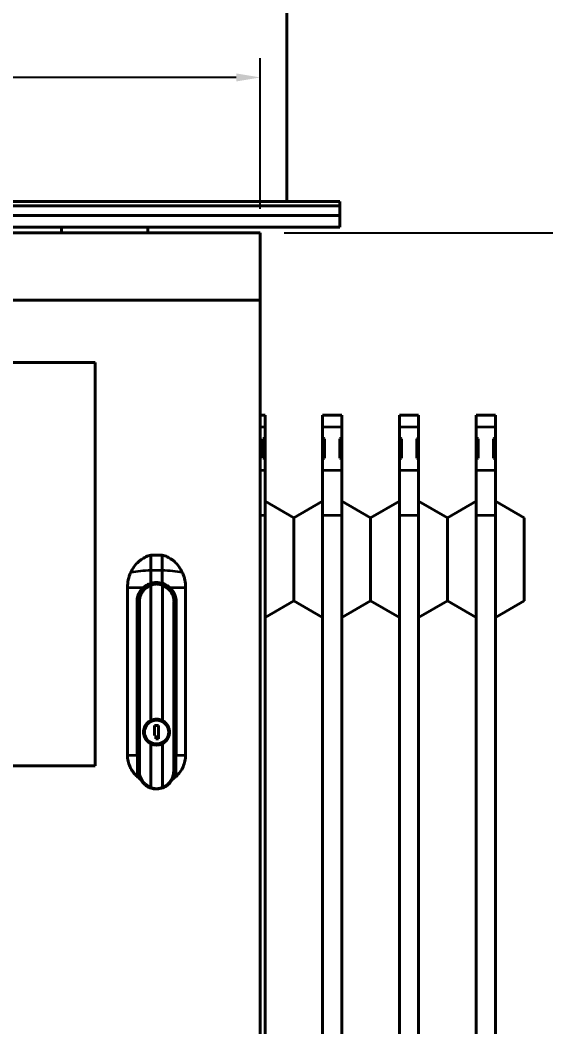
# Model space of a CAD drawing. Header units: millimetres. Extents: x 0 to 4205, y 0 to 2970.
# Drawn here: x 3539 to 3813, y 1699 to 2223 of the extents above; entities that cross this region are included whole.
import ezdxf

# ---------------------------------------------------------------- set-up
doc = ezdxf.new("R2010")
doc.units = ezdxf.units.MM
doc.header["$LTSCALE"] = 5
for name, color, linetype, lineweight in [('가시적인 것(ISO)', 3, 'Continuous', 40), ('가시적인 좁은 것(ISO)', 3, 'Continuous', 35), ('치수(ISO)', 2, 'Continuous', 25)]:
    doc.layers.add(name, color=color, linetype=linetype, lineweight=lineweight)
doc.styles.add('치수 텍스트_PSTEK_POSCO', font='isocp.shx')
doc.dimstyles.new('치수_PSTEK_POSCO', dxfattribs={"dimscale": 5, "dimtxt": 3.5, "dimasz": 2.5, "dimexe": 2, "dimexo": 2.5, "dimgap": 1, "dimtad": 1, "dimrnd": 1e-08, "dimdsep": 46, "dimtxsty": '치수 텍스트_PSTEK_POSCO', "dimcen": 0.09, "dimdle": 10, "dimclrd": 7, "dimclre": 7, "dimclrt": 2, "dimadec": 1, "dimazin": 2, "dimtfac": 1, "dimtmove": 0, "dimatfit": 3, "dimfxl": 0, "dimtolj": 1, "dimlwd": -1, "dimlwe": -1, "dimarcsym": 0})

# ---------------------------------------------------------------- blocks, each defined once
blk = doc.blocks.new('*D44')
at = {"layer": 'Defpoints', "color": 0}
for p in [(3664.14, 2112.12), (3841.73, 2112.12), (3664.14, 1692.12)]:
    blk.add_point(p, dxfattribs=at)
at = {"layer": '치수(ISO)', "color": 7}
for p, q in [((3676.64, 2112.12), (3851.73, 2112.12)), ((3841.73, 1704.62), (3841.73, 2099.62)), ((3676.64, 1692.12), (3851.73, 1692.12))]:
    blk.add_line(p, q, dxfattribs=at)
for points in [[(3839.65, 2099.62), (3843.81, 2099.62), (3841.73, 2112.12)], [(3839.65, 1704.62), (3843.81, 1704.62), (3841.73, 1692.12)]]:
    blk.add_solid(points, dxfattribs=at)
at = {"layer": '치수(ISO)', "color": 2, "insert": (3827.98, 1885.49), "char_height": 17.5, "attachment_point": 4, "rotation": 90, "style": '치수 텍스트_PSTEK_POSCO'}
blk.add_mtext('\\A1;420', dxfattribs=at)
blk = doc.blocks.new('*D50')
at = {"layer": 'Defpoints', "color": 0}
for p in [(3237.14, 2193.05), (3237.14, 2112.12), (3664.14, 2112.12)]:
    blk.add_point(p, dxfattribs=at)
at = {"layer": '치수(ISO)', "color": 7}
for p, q in [((3237.14, 2124.62), (3237.14, 2203.05)), ((3664.14, 2124.62), (3664.14, 2203.05)), ((3651.64, 2193.05), (3249.64, 2193.05))]:
    blk.add_line(p, q, dxfattribs=at)
for points in [[(3249.64, 2195.13), (3249.64, 2190.96), (3237.14, 2193.05)], [(3651.64, 2195.13), (3651.64, 2190.96), (3664.14, 2193.05)]]:
    blk.add_solid(points, dxfattribs=at)
at = {"layer": '치수(ISO)', "color": 2, "insert": (3434.02, 2206.8), "char_height": 17.5, "attachment_point": 4, "style": '치수 텍스트_PSTEK_POSCO'}
blk.add_mtext('\\A1;427', dxfattribs=at)

msp = doc.modelspace()

# ---------------------------------------------------------------- linework, layer by layer
at = {"layer": '가시적인 것(ISO)'}
for p, q in [((3677.943, 2128.419), (3677.943, 2403.419)), ((3705.643, 2128.419), (3195.643, 2128.419)), ((3705.643, 2126.119), (3195.643, 2126.119)), ((3705.643, 2126.119), (3195.643, 2126.119)), ((3705.643, 2126.119), (3705.643, 2128.419)), ((3705.643, 2121.119), (3705.643, 2126.119)), ((3705.643, 2121.119), (3195.643, 2121.119)), ((3705.643, 2121.119), (3195.643, 2121.119)), ((3705.643, 2115.119), (3705.643, 2121.119)), ((3195.643, 2115.119), (3705.643, 2115.119)), ((3560.643, 2112.119), (3560.643, 2115.119)), ((3605.643, 2115.119), (3605.643, 2112.119)), ((3664.143, 2112.119), (3237.143, 2112.119)), ((3664.143, 2077.119), (3664.143, 2112.119)), ((3237.143, 2077.119), (3664.143, 2077.119)), ((3664.143, 1692.119), (3664.143, 2077.119)), ((3578.143, 2044.619), (3268.143, 2044.619)), ((3578.143, 1834.619), (3578.143, 2044.619)), ((3666.643, 2017.119), (3664.143, 2017.119)), ((3666.643, 2011.088), (3666.643, 2017.119)), ((3696.643, 2017.119), (3696.643, 2011.088)), ((3706.643, 2017.119), (3696.643, 2017.119)), ((3706.643, 2011.088), (3706.643, 2017.119)), ((3736.643, 2017.119), (3736.643, 2011.088)), ((3746.643, 2017.119), (3736.643, 2017.119)), ((3746.643, 2011.088), (3746.643, 2017.119)), ((3776.643, 2017.119), (3776.643, 2011.088)), ((3786.643, 2017.119), (3776.643, 2017.119)), ((3786.643, 2011.088), (3786.643, 2017.119)), ((3666.643, 2011.088), (3666.643, 2005.338)), ((3696.643, 2005.338), (3696.643, 2011.088)), ((3706.643, 2011.088), (3706.643, 2005.338)), ((3736.643, 2005.338), (3736.643, 2011.088)), ((3746.643, 2011.088), (3746.643, 2005.338)), ((3776.643, 2005.338), (3776.643, 2011.088)), ((3786.643, 2011.088), (3786.643, 2005.338)), ((3665.643, 2004.904), (3666.643, 2005.338)), ((3665.643, 1994.853), (3665.643, 2004.904)), ((3666.643, 2005.338), (3666.643, 1994.419)), ((3696.643, 2005.338), (3697.643, 2004.904)), ((3696.643, 1994.419), (3696.643, 2005.338)), ((3697.643, 2004.904), (3697.643, 1994.853)), ((3705.643, 2004.904), (3706.643, 2005.338)), ((3705.643, 1994.853), (3705.643, 2004.904)), ((3706.643, 2005.338), (3706.643, 1994.419)), ((3736.643, 2005.338), (3737.643, 2004.904)), ((3736.643, 1994.419), (3736.643, 2005.338)), ((3737.643, 2004.904), (3737.643, 1994.853)), ((3745.643, 2004.904), (3746.643, 2005.338)), ((3745.643, 1994.853), (3745.643, 2004.904)), ((3746.643, 2005.338), (3746.643, 1994.419)), ((3776.643, 2005.338), (3777.643, 2004.904)), ((3776.643, 1994.419), (3776.643, 2005.338)), ((3777.643, 2004.904), (3777.643, 1994.853)), ((3785.643, 2004.904), (3786.643, 2005.338)), ((3785.643, 1994.853), (3785.643, 2004.904)), ((3786.643, 2005.338), (3786.643, 1994.419)), ((3666.643, 1994.419), (3665.643, 1994.853)), ((3666.643, 1994.419), (3666.643, 1988.577)), ((3697.643, 1994.853), (3696.643, 1994.419)), ((3696.643, 1988.577), (3696.643, 1994.419)), ((3706.643, 1994.419), (3705.643, 1994.853)), ((3706.643, 1994.419), (3706.643, 1988.577)), ((3737.643, 1994.853), (3736.643, 1994.419)), ((3736.643, 1988.577), (3736.643, 1994.419)), ((3746.643, 1994.419), (3745.643, 1994.853)), ((3746.643, 1994.419), (3746.643, 1988.577)), ((3777.643, 1994.853), (3776.643, 1994.419)), ((3776.643, 1988.577), (3776.643, 1994.419)), ((3786.643, 1994.419), (3785.643, 1994.853)), ((3786.643, 1994.419), (3786.643, 1988.577)), ((3666.643, 1965.085), (3666.643, 1988.577)), ((3696.643, 1988.577), (3696.643, 1965.085)), ((3706.643, 1965.085), (3706.643, 1988.577)), ((3736.643, 1988.577), (3736.643, 1965.085)), ((3746.643, 1965.085), (3746.643, 1988.577)), ((3776.643, 1988.577), (3776.643, 1965.085)), ((3786.643, 1965.085), (3786.643, 1988.577)), ((3681.643, 1963.708), (3666.643, 1972.369)), ((3681.643, 1963.708), (3696.643, 1972.369)), ((3721.643, 1963.708), (3706.643, 1972.369)), ((3721.643, 1963.708), (3736.643, 1972.369)), ((3761.643, 1963.708), (3746.643, 1972.369)), ((3761.643, 1963.708), (3776.643, 1972.369)), ((3801.643, 1963.708), (3786.643, 1972.369)), ((3666.643, 1965.085), (3666.643, 1319.153)), ((3681.643, 1920.529), (3681.643, 1963.708)), ((3696.643, 1319.153), (3696.643, 1965.085)), ((3706.643, 1965.085), (3706.643, 1319.153)), ((3721.643, 1920.529), (3721.643, 1963.708)), ((3736.643, 1319.153), (3736.643, 1965.085)), ((3746.643, 1965.085), (3746.643, 1319.153)), ((3761.643, 1920.529), (3761.643, 1963.708)), ((3776.643, 1319.153), (3776.643, 1965.085)), ((3786.643, 1965.085), (3786.643, 1319.153)), ((3801.643, 1920.529), (3801.643, 1963.708)), ((3613.143, 1944.27), (3607.143, 1944.27)), ((3607.143, 1936.287), (3607.143, 1944.27)), ((3613.143, 1936.287), (3613.143, 1944.27)), ((3607.143, 1929.739), (3607.143, 1936.287)), ((3613.143, 1929.739), (3613.143, 1936.287)), ((3595.006, 1927.483), (3595.006, 1840.129)), ((3607.12, 1928.352), (3607.12, 1858.154)), ((3613.166, 1928.351), (3613.166, 1858.154)), ((3625.281, 1927.483), (3625.281, 1840.129)), ((3600.393, 1840.122), (3600.393, 1920.119)), ((3600.893, 1920.119), (3600.893, 1831.769)), ((3619.393, 1831.768), (3619.393, 1920.119)), ((3619.893, 1920.119), (3619.893, 1840.123)), ((3681.643, 1920.529), (3666.643, 1911.869)), ((3681.643, 1920.529), (3696.643, 1911.869)), ((3721.643, 1920.529), (3706.643, 1911.869)), ((3721.643, 1920.529), (3736.643, 1911.869)), ((3761.643, 1920.529), (3746.643, 1911.869)), ((3761.643, 1920.529), (3776.643, 1911.869)), ((3801.643, 1920.529), (3786.643, 1911.869)), ((3609.043, 1855.619), (3609.043, 1850.419)), ((3611.243, 1855.619), (3609.043, 1855.619)), ((3611.243, 1848.619), (3611.243, 1855.619)), ((3607.12, 1846.083), (3607.12, 1823.536)), ((3609.043, 1850.419), (3609.743, 1850.419)), ((3609.743, 1850.419), (3609.743, 1848.619)), ((3609.743, 1848.619), (3611.243, 1848.619)), ((3613.166, 1846.083), (3613.166, 1823.536)), ((3600.393, 1840.122), (3600.393, 1829.611)), ((3619.893, 1829.611), (3619.893, 1840.123)), ((3268.143, 1834.619), (3578.143, 1834.619))]:
    msp.add_line(p, q, dxfattribs=at)
msp.add_circle((3610.143, 1852.119), 6.65, dxfattribs=at)
for centre, radius, start, end in [((3600.893, 1856.329), 0.5, 158.65078, 180), ((3610.143, 1852.34), 10.573, 151.02661, 156.67427), ((3610.143, 1852.119), 6.75, 63.39417, 116.60583), ((3610.143, 1852.34), 10.573, 23.32573, 28.97339), ((3619.393, 1856.329), 0.5, 0, 23.32573), ((3610.143, 1852.119), 6.75, 243.39417, 296.60583), ((3600.893, 1842.584), 0.5, 180, 270), ((3619.393, 1842.584), 0.5, 270, 0)]:
    msp.add_arc(centre, radius, start, end, dxfattribs=at)
for centre, major_axis, ratio, start_param, end_param in [((3600.077, 1829.645), (-0.021, 0.657), 0.4807904, 4.2400237, 4.6448571), ((3620.209, 1829.645), (0.021, 0.656), 0.4803283, 1.6376505, 2.0429321)]:
    msp.add_ellipse(centre, major_axis=major_axis, ratio=ratio, start_param=start_param, end_param=end_param, dxfattribs=at)
for points, knots in [([(3596.68, 1935.184), (3597.183, 1936.268), (3597.783, 1937.308), (3599.182, 1939.248), (3599.979, 1940.146), (3601.314, 1941.344), (3601.782, 1941.718), (3603.005, 1942.58), (3603.783, 1943.03), (3605.009, 1943.588), (3605.426, 1943.753), (3606.275, 1944.044), (3606.707, 1944.168), (3607.143, 1944.27)], [-1.4373876, -1.4373876, -1.4373876, -1.4373876, -1.077998, -1.077998, -0.718291, -0.718291, -0.538642, -0.538642, -0.2691978, -0.2691978, -0.1345178, -0.1345178, -0.000001, -0.000001, -0.000001, -0.000001]), ([(3613.143, 1944.27), (3613.58, 1944.168), (3614.012, 1944.044), (3614.861, 1943.753), (3615.277, 1943.588), (3616.503, 1943.03), (3617.282, 1942.58), (3618.504, 1941.718), (3618.972, 1941.345), (3620.307, 1940.146), (3621.104, 1939.248), (3622.503, 1937.308), (3623.103, 1936.268), (3623.607, 1935.184)], [-1.4345196, -1.4345196, -1.4345196, -1.4345196, -1.3002693, -1.3002693, -1.1658564, -1.1658564, -0.8969451, -0.8969451, -0.7176518, -0.7176518, -0.3586651, -0.3586651, -0.000001, -0.000001, -0.000001, -0.000001]), ([(3595.006, 1927.483), (3595.006, 1928.806), (3595.145, 1930.131), (3595.564, 1932.072), (3595.738, 1932.711), (3596.157, 1933.967), (3596.401, 1934.583), (3596.68, 1935.184)], [-0.79418282, -0.79418282, -0.79418282, -0.79418282, -0.39706048, -0.39706048, -0.1985164, -0.1985164, -0.000001, -0.000001, -0.000001, -0.000001]), ([(3623.607, 1935.184), (3623.885, 1934.583), (3624.13, 1933.967), (3624.548, 1932.711), (3624.723, 1932.072), (3625.141, 1930.131), (3625.281, 1928.806), (3625.281, 1927.483)], [-0.79365146, -0.79365146, -0.79365146, -0.79365146, -0.59526888, -0.59526888, -0.39685764, -0.39685764, -0.000001, -0.000001, -0.000001, -0.000001]), ([(3603.509, 1927.264), (3603.863, 1927.592), (3604.241, 1927.894), (3604.633, 1928.162), (3605.024, 1928.431), (3605.428, 1928.666), (3605.862, 1928.879), (3606.297, 1929.091), (3606.763, 1929.278), (3607.25, 1929.43)], [0, 0, 0, 0, 0.33333333, 0.33333333, 0.33333333, 0.66666667, 0.66666667, 0.66666667, 1, 1, 1, 1]), ([(3607.143, 1929.739), (3607.16, 1929.688), (3607.177, 1929.631), (3607.192, 1929.584), (3607.208, 1929.537), (3607.221, 1929.498), (3607.231, 1929.471), (3607.241, 1929.444), (3607.248, 1929.429), (3607.25, 1929.43)], [0, 0, 0, 0, 0.33333333, 0.33333333, 0.33333333, 0.66666667, 0.66666667, 0.66666667, 1, 1, 1, 1]), ([(3611.113, 1929.318), (3611.087, 1929.32), (3611.061, 1929.323), (3611.036, 1929.326), (3610.479, 1929.38), (3609.916, 1929.383), (3609.356, 1929.335), (3609.004, 1929.305), (3608.653, 1929.255), (3608.305, 1929.184)], [0.418619154, 0.418619154, 0.418619154, 0.418619154, 0.421052632, 0.421052632, 0.421052632, 0.473684211, 0.473684211, 0.473684211, 0.506846175, 0.506846175, 0.506846175, 0.506846175]), ([(3610.144, 1929.869), (3610.599, 1929.869), (3611.071, 1929.837), (3611.555, 1929.766), (3612.039, 1929.695), (3612.536, 1929.585), (3613.036, 1929.43)], [0.00000001, 0.00000001, 0.00000001, 0.00000001, 0.5, 0.5, 0.5, 1, 1, 1, 1]), ([(3613.036, 1929.43), (3613.038, 1929.429), (3613.045, 1929.444), (3613.055, 1929.471), (3613.065, 1929.498), (3613.079, 1929.537), (3613.094, 1929.584), (3613.109, 1929.631), (3613.127, 1929.688), (3613.143, 1929.739)], [0, 0, 0, 0, 0.3333333, 0.3333333, 0.3333333, 0.6666667, 0.6666667, 0.6666667, 1, 1, 1, 1]), ([(3613.036, 1929.43), (3613.457, 1929.299), (3613.882, 1929.135), (3614.303, 1928.937), (3614.724, 1928.738), (3615.141, 1928.505), (3615.555, 1928.229), (3615.97, 1927.952), (3616.382, 1927.631), (3616.777, 1927.264)], [0, 0, 0, 0, 0.33333333, 0.33333333, 0.33333333, 0.66666667, 0.66666667, 0.66666667, 0.99999998, 0.99999998, 0.99999998, 0.99999998]), ([(3600.393, 1920.119), (3600.393, 1920.397), (3600.405, 1920.673), (3600.428, 1920.944), (3600.451, 1921.215), (3600.485, 1921.481), (3600.53, 1921.745), (3600.575, 1922.009), (3600.63, 1922.271), (3600.694, 1922.522), (3600.758, 1922.773), (3600.829, 1923.013), (3600.911, 1923.254), (3600.993, 1923.495), (3601.085, 1923.737), (3601.194, 1923.988), (3601.303, 1924.24), (3601.428, 1924.5), (3601.573, 1924.767), (3601.717, 1925.034), (3601.881, 1925.307), (3602.068, 1925.583), (3602.256, 1925.86), (3602.466, 1926.14), (3602.705, 1926.422), (3602.943, 1926.703), (3603.21, 1926.986), (3603.509, 1927.264)], [0, 0, 0, 0, 0.1111111, 0.1111111, 0.1111111, 0.2222222, 0.2222222, 0.2222222, 0.3333333, 0.3333333, 0.3333333, 0.4444444, 0.4444444, 0.4444444, 0.5555556, 0.5555556, 0.5555556, 0.6666667, 0.6666667, 0.6666667, 0.7777778, 0.7777778, 0.7777778, 0.8888889, 0.8888889, 0.8888889, 1, 1, 1, 1]), ([(3604.624, 1927.542), (3604.173, 1927.206), (3603.758, 1926.833), (3603.396, 1926.446), (3603.029, 1926.055), (3602.715, 1925.651), (3602.449, 1925.253), (3602.202, 1924.883), (3601.997, 1924.519), (3601.824, 1924.163)], [0.63218407, 0.63218407, 0.63218407, 0.63218407, 0.68421053, 0.68421053, 0.68421053, 0.73684211, 0.73684211, 0.73684211, 0.78560093, 0.78560093, 0.78560093, 0.78560093]), ([(3617.186, 1926.115), (3617.113, 1926.201), (3617.038, 1926.286), (3616.962, 1926.369), (3616.572, 1926.795), (3616.144, 1927.181), (3615.688, 1927.522), (3615.232, 1927.864), (3614.749, 1928.16), (3614.245, 1928.41), (3613.976, 1928.543), (3613.702, 1928.662), (3613.423, 1928.768)], [0.20027112, 0.20027112, 0.20027112, 0.20027112, 0.21052632, 0.21052632, 0.21052632, 0.26315789, 0.26315789, 0.26315789, 0.31578947, 0.31578947, 0.31578947, 0.34386854, 0.34386854, 0.34386854, 0.34386854]), ([(3616.777, 1927.264), (3617.215, 1926.857), (3617.6, 1926.425), (3617.935, 1925.98), (3618.269, 1925.535), (3618.554, 1925.077), (3618.792, 1924.619), (3619.031, 1924.161), (3619.224, 1923.704), (3619.382, 1923.236), (3619.54, 1922.767), (3619.663, 1922.288), (3619.752, 1921.77), (3619.841, 1921.253), (3619.893, 1920.696), (3619.893, 1920.119)], [0, 0, 0, 0, 0.2, 0.2, 0.2, 0.4, 0.4, 0.4, 0.6, 0.6, 0.6, 0.8, 0.8, 0.8, 1, 1, 1, 1]), ([(3618.829, 1923.3), (3618.813, 1923.343), (3618.797, 1923.387), (3618.78, 1923.43), (3618.574, 1923.967), (3618.316, 1924.489), (3618.011, 1924.983), (3618.007, 1924.989), (3618.003, 1924.995), (3618, 1925.001)], [0.101004983, 0.101004983, 0.101004983, 0.101004983, 0.105263158, 0.105263158, 0.105263158, 0.157894737, 0.157894737, 0.157894737, 0.158528864, 0.158528864, 0.158528864, 0.158528864]), ([(3600.393, 1920.119), (3600.393, 1919.63), (3600.432, 1919.096), (3600.603, 1918.036), (3600.735, 1917.512), (3600.893, 1917.036)], [0, 0, 0, 0, 0.15025987, 0.15025987, 0.30051975, 0.30051975, 0.30051975, 0.30051975]), ([(3601.576, 1923.606), (3601.487, 1923.388), (3601.41, 1923.175), (3601.342, 1922.966), (3601.227, 1922.609), (3601.139, 1922.265), (3601.073, 1921.936)], [0.81141503, 0.81141503, 0.81141503, 0.81141503, 0.842105263, 0.842105263, 0.842105263, 0.894723369, 0.894723369, 0.894723369, 0.894723369]), ([(3619.393, 1917.036), (3619.552, 1917.512), (3619.683, 1918.036), (3619.854, 1919.096), (3619.893, 1919.63), (3619.893, 1920.119)], [0.59163886, 0.59163886, 0.59163886, 0.59163886, 0.74189874, 0.74189874, 0.89215861, 0.89215861, 0.89215861, 0.89215861]), ([(3607.12, 1846.083), (3606.46, 1846.414), (3605.861, 1846.854), (3604.773, 1847.943), (3604.254, 1848.699), (3603.564, 1850.361), (3603.393, 1851.267), (3603.393, 1852.119), (3603.393, 1852.971), (3603.564, 1853.877), (3604.254, 1855.538), (3604.773, 1856.295), (3605.861, 1857.383), (3606.46, 1857.823), (3607.12, 1858.154)], [-0.7215184, -0.7215184, -0.7215184, -0.7215184, -0.5112141, -0.5112141, -0.255607, -0.255607, 0, 0, 0, 0.255607, 0.255607, 0.5112141, 0.5112141, 0.7215184, 0.7215184, 0.7215184, 0.7215184]), ([(3613.166, 1858.154), (3613.827, 1857.823), (3614.425, 1857.383), (3615.513, 1856.295), (3616.032, 1855.538), (3616.722, 1853.877), (3616.893, 1852.971), (3616.893, 1851.267), (3616.722, 1850.361), (3616.032, 1848.699), (3615.513, 1847.943), (3614.425, 1846.854), (3613.827, 1846.414), (3613.166, 1846.083)], [1.3231563, 1.3231563, 1.3231563, 1.3231563, 1.5334605, 1.5334605, 1.7890676, 1.7890676, 2.0446746, 2.0446746, 2.3002817, 2.3002817, 2.5558887, 2.5558887, 2.766193, 2.766193, 2.766193, 2.766193]), ([(3599.972, 1829.039), (3599.199, 1829.74), (3598.5, 1830.518), (3597.275, 1832.207), (3596.751, 1833.112), (3595.898, 1835.017), (3595.572, 1836.01), (3595.24, 1837.537), (3595.155, 1838.052), (3595.04, 1839.088), (3595.009, 1839.609), (3595.006, 1840.129)], [-1.2522093, -1.2522093, -1.2522093, -1.2522093, -0.9389682, -0.9389682, -0.6257615, -0.6257615, -0.3126285, -0.3126285, -0.1562493, -0.1562493, -0.000001, -0.000001, -0.000001, -0.000001]), ([(3625.281, 1840.129), (3625.277, 1839.609), (3625.246, 1839.088), (3625.131, 1838.052), (3625.047, 1837.537), (3624.714, 1836.009), (3624.388, 1835.016), (3623.535, 1833.111), (3623.011, 1832.206), (3621.786, 1830.518), (3621.087, 1829.739), (3620.315, 1829.039)], [-1.2507899, -1.2507899, -1.2507899, -1.2507899, -1.0946869, -1.0946869, -0.9384539, -0.9384539, -0.625614, -0.625614, -0.3128247, -0.3128247, -0.0000009, -0.0000009, -0.0000009, -0.0000009]), ([(3602.88, 1826.041), (3602.253, 1826.836), (3601.75, 1827.749), (3601.073, 1829.683), (3600.893, 1830.734), (3600.893, 1831.769)], [0, 0, 0, 0, 0.30793044, 0.30793044, 0.6184728, 0.6184728, 0.6184728, 0.6184728]), ([(3619.239, 1830.089), (3619.24, 1830.091), (3619.24, 1830.092), (3619.24, 1830.094), (3619.265, 1830.226), (3619.286, 1830.359), (3619.305, 1830.493), (3619.363, 1830.914), (3619.393, 1831.341), (3619.393, 1831.768)], [0.941015222, 0.941015222, 0.941015222, 0.941015222, 0.941176471, 0.941176471, 0.941176471, 0.955320752, 0.955320752, 0.955320752, 1, 1, 1, 1]), ([(3600.392, 1828.672), (3600.389, 1828.675), (3600.376, 1828.685), (3600.344, 1828.712), (3600.332, 1828.723), (3600.297, 1828.753), (3600.272, 1828.774), (3600.204, 1828.833), (3600.157, 1828.874), (3600.061, 1828.959), (3600.014, 1829.001), (3599.972, 1829.039)], [-0.070781201, -0.070781201, -0.070781201, -0.070781201, -0.055461964, -0.055461964, -0.047642977, -0.047642977, -0.035476886, -0.035476886, -0.017217394, -0.017217394, -0.000001042, -0.000001042, -0.000001042, -0.000001042]), ([(3600.392, 1828.672), (3600.39, 1828.673), (3600.386, 1828.68), (3600.376, 1828.7), (3600.369, 1828.714), (3600.349, 1828.766), (3600.334, 1828.815), (3600.314, 1828.929), (3600.307, 1829.01), (3600.33, 1829.196), (3600.351, 1829.275), (3600.368, 1829.355)], [0.000001, 0.000001, 0.000001, 0.000001, 0.008116123, 0.008116123, 0.017280138, 0.017280138, 0.036812418, 0.036812418, 0.056177073, 0.056177073, 0.072028344, 0.072028344, 0.072028344, 0.072028344]), ([(3600.392, 1828.672), (3600.732, 1828.386), (3601.233, 1828), (3601.757, 1827.648), (3601.914, 1827.546)], [0, 0, 0, 0, 0.17605451, 0.250168, 0.250168, 0.250168, 0.250168]), ([(3602.88, 1826.041), (3603.01, 1825.876), (3603.145, 1825.716), (3603.285, 1825.562), (3603.308, 1825.536), (3603.331, 1825.511), (3603.354, 1825.486), (3603.717, 1825.094), (3604.111, 1824.736), (3604.531, 1824.415), (3604.565, 1824.39), (3604.599, 1824.364), (3604.633, 1824.339), (3605.05, 1824.03), (3605.492, 1823.756), (3605.955, 1823.521), (3606, 1823.498), (3606.045, 1823.476), (3606.091, 1823.454), (3606.513, 1823.248), (3606.951, 1823.074), (3607.401, 1822.934)], [0.21370365, 0.21370365, 0.21370365, 0.21370365, 0.23529412, 0.23529412, 0.23529412, 0.2388317, 0.2388317, 0.2388317, 0.29411765, 0.29411765, 0.29411765, 0.29854769, 0.29854769, 0.29854769, 0.35294118, 0.35294118, 0.35294118, 0.35825028, 0.35825028, 0.35825028, 0.40735834, 0.40735834, 0.40735834, 0.40735834]), ([(3615.565, 1824.274), (3615.622, 1824.315), (3615.678, 1824.357), (3615.733, 1824.399), (3615.817, 1824.463), (3615.901, 1824.528), (3615.983, 1824.595), (3616.355, 1824.898), (3616.703, 1825.229), (3617.02, 1825.583), (3617.083, 1825.652), (3617.144, 1825.722), (3617.204, 1825.793)], [0.698908531, 0.698908531, 0.698908531, 0.698908531, 0.705882353, 0.705882353, 0.705882353, 0.71648775, 0.71648775, 0.71648775, 0.764705882, 0.764705882, 0.764705882, 0.774148097, 0.774148097, 0.774148097, 0.774148097]), ([(3618.006, 1826.896), (3618.02, 1826.918), (3618.033, 1826.941), (3618.047, 1826.963), (3618.109, 1827.066), (3618.17, 1827.169), (3618.228, 1827.274), (3618.445, 1827.664), (3618.632, 1828.068), (3618.789, 1828.481), (3618.803, 1828.516), (3618.816, 1828.551), (3618.828, 1828.586)], [0.820807174, 0.820807174, 0.820807174, 0.820807174, 0.823529412, 0.823529412, 0.823529412, 0.835927199, 0.835927199, 0.835927199, 0.882352941, 0.882352941, 0.882352941, 0.886240902, 0.886240902, 0.886240902, 0.886240902]), ([(3618.374, 1827.547), (3618.528, 1827.647), (3618.681, 1827.75), (3618.832, 1827.856), (3619.087, 1828.034), (3619.337, 1828.221), (3619.581, 1828.415), (3619.686, 1828.499), (3619.791, 1828.585), (3619.894, 1828.672)], [0.75003205, 0.75003205, 0.75003205, 0.75003205, 0.82308864, 0.82308864, 0.82308864, 0.94647487, 0.94647487, 0.94647487, 1, 1, 1, 1]), ([(3619.919, 1829.355), (3619.936, 1829.275), (3619.956, 1829.196), (3619.979, 1829.01), (3619.973, 1828.929), (3619.953, 1828.815), (3619.938, 1828.766), (3619.917, 1828.714), (3619.911, 1828.7), (3619.9, 1828.68), (3619.896, 1828.673), (3619.894, 1828.672)], [0.000001, 0.000001, 0.000001, 0.000001, 0.02448974, 0.02448974, 0.0544278, 0.0544278, 0.08463518, 0.08463518, 0.09880659, 0.09880659, 0.11135374, 0.11135374, 0.11135374, 0.11135374]), ([(3619.894, 1828.672), (3619.898, 1828.675), (3619.91, 1828.685), (3619.942, 1828.712), (3619.954, 1828.723), (3619.99, 1828.753), (3620.015, 1828.774), (3620.082, 1828.833), (3620.129, 1828.874), (3620.226, 1828.959), (3620.272, 1829.001), (3620.315, 1829.039)], [0.000001834, 0.000001834, 0.000001834, 0.000001834, 0.015415401, 0.015415401, 0.02328266, 0.02328266, 0.035523841, 0.035523841, 0.053895909, 0.053895909, 0.071218311, 0.071218311, 0.071218311, 0.071218311]), ([(3609.715, 1822.529), (3610.107, 1822.51), (3610.502, 1822.517), (3610.896, 1822.549), (3610.973, 1822.556), (3611.05, 1822.563), (3611.128, 1822.571), (3611.622, 1822.624), (3612.114, 1822.717), (3612.598, 1822.85), (3612.619, 1822.856), (3612.64, 1822.862), (3612.661, 1822.868)], [0.48886279, 0.48886279, 0.48886279, 0.48886279, 0.52941176, 0.52941176, 0.52941176, 0.53737617, 0.53737617, 0.53737617, 0.58823529, 0.58823529, 0.58823529, 0.59043621, 0.59043621, 0.59043621, 0.59043621])]:
    msp.add_open_spline(points, degree=3, knots=knots, dxfattribs=at)
for points in [[(3607.25, 1929.43), (3607.669, 1929.56), (3608.574, 1929.779), (3609.604, 1929.869), (3610.144, 1929.869)], [(3601.576, 1923.606), (3601.652, 1923.794), (3601.735, 1923.98), (3601.824, 1924.163)], [(3604.624, 1927.542), (3605.102, 1927.897), (3605.617, 1928.208), (3606.157, 1928.466)], [(3607.675, 1929.033), (3607.156, 1928.89), (3606.648, 1928.7), (3606.157, 1928.466)], [(3613.166, 1928.351), (3613.166, 1928.368), (3613.156, 1928.398), (3613.126, 1928.44), (3613.09, 1928.478), (3613.048, 1928.516), (3613, 1928.553), (3612.946, 1928.59), (3612.886, 1928.629), (3612.819, 1928.668), (3612.744, 1928.708), (3612.664, 1928.748), (3612.577, 1928.788), (3612.482, 1928.829), (3612.379, 1928.87), (3612.268, 1928.911), (3612.149, 1928.952), (3612.022, 1928.992), (3611.885, 1929.03), (3611.741, 1929.068), (3611.587, 1929.103), (3611.425, 1929.136), (3611.255, 1929.166), (3611.076, 1929.192), (3610.888, 1929.215), (3610.692, 1929.233), (3610.49, 1929.245), (3610.282, 1929.252), (3610.071, 1929.254), (3609.859, 1929.248), (3609.647, 1929.237), (3609.437, 1929.219), (3609.232, 1929.195), (3609.033, 1929.166), (3608.841, 1929.132), (3608.659, 1929.094), (3608.487, 1929.053), (3608.328, 1929.01), (3608.182, 1928.967), (3608.049, 1928.922), (3607.927, 1928.878), (3607.816, 1928.834), (3607.716, 1928.791), (3607.625, 1928.749), (3607.542, 1928.708), (3607.467, 1928.667), (3607.399, 1928.627), (3607.338, 1928.589), (3607.285, 1928.552), (3607.238, 1928.515), (3607.196, 1928.478), (3607.161, 1928.44), (3607.131, 1928.398), (3607.12, 1928.367), (3607.12, 1928.352)], [(3607.675, 1929.033), (3607.883, 1929.091), (3608.093, 1929.141), (3608.305, 1929.184)], [(3611.113, 1929.318), (3611.902, 1929.235), (3612.685, 1929.048), (3613.423, 1928.768)], [(3617.186, 1926.115), (3617.484, 1925.766), (3617.757, 1925.392), (3618, 1925.001)], [(3600.934, 1920.986), (3600.906, 1920.685), (3600.893, 1920.394), (3600.893, 1920.119)], [(3600.934, 1920.986), (3600.964, 1921.305), (3601.011, 1921.623), (3601.073, 1921.936)], [(3618.829, 1923.3), (3619.009, 1922.809), (3619.147, 1922.3), (3619.242, 1921.784)], [(3619.393, 1920.119), (3619.393, 1920.672), (3619.343, 1921.231), (3619.242, 1921.784)], [(3600.434, 1856.527), (3600.432, 1856.521), (3600.43, 1856.516), (3600.428, 1856.511)], [(3600.434, 1856.527), (3600.434, 1856.527), (3600.434, 1856.527), (3600.434, 1856.527)], [(3619.239, 1830.089), (3619.145, 1829.577), (3619.007, 1829.072), (3618.828, 1828.586)], [(3602.564, 1827.148), (3602.564, 1827.148), (3602.564, 1827.148), (3602.564, 1827.148)], [(3618.006, 1826.896), (3617.766, 1826.509), (3617.497, 1826.139), (3617.204, 1825.793)], [(3617.718, 1827.146), (3617.718, 1827.146), (3617.718, 1827.146), (3617.718, 1827.146)], [(3613.166, 1823.536), (3613.166, 1823.52), (3613.155, 1823.489), (3613.126, 1823.448), (3613.091, 1823.41), (3613.049, 1823.373), (3613.002, 1823.336), (3612.947, 1823.298), (3612.885, 1823.258), (3612.816, 1823.218), (3612.738, 1823.176), (3612.653, 1823.134), (3612.558, 1823.091), (3612.455, 1823.047), (3612.343, 1823.003), (3612.223, 1822.96), (3612.095, 1822.918), (3611.96, 1822.878), (3611.818, 1822.839), (3611.67, 1822.803), (3611.517, 1822.77), (3611.358, 1822.739), (3611.195, 1822.712), (3611.028, 1822.689), (3610.858, 1822.67), (3610.685, 1822.654), (3610.51, 1822.643), (3610.335, 1822.636), (3610.159, 1822.634), (3609.984, 1822.636), (3609.808, 1822.642), (3609.632, 1822.652), (3609.458, 1822.667), (3609.287, 1822.686), (3609.118, 1822.708), (3608.952, 1822.735), (3608.791, 1822.765), (3608.635, 1822.799), (3608.485, 1822.835), (3608.341, 1822.873), (3608.204, 1822.914), (3608.074, 1822.957), (3607.952, 1823), (3607.838, 1823.044), (3607.732, 1823.089), (3607.636, 1823.133), (3607.55, 1823.175), (3607.472, 1823.217), (3607.402, 1823.258), (3607.34, 1823.298), (3607.285, 1823.336), (3607.237, 1823.373), (3607.196, 1823.41), (3607.16, 1823.448), (3607.131, 1823.489), (3607.12, 1823.52), (3607.12, 1823.536)], [(3609.715, 1822.529), (3608.932, 1822.565), (3608.147, 1822.703), (3607.401, 1822.934)], [(3615.565, 1824.274), (3614.698, 1823.647), (3613.701, 1823.162), (3612.661, 1822.868)]]:
    msp.add_open_spline(points, degree=3, dxfattribs=at)
at = {"layer": '가시적인 좁은 것(ISO)'}
for p, q in [((3664.143, 2011.088), (3666.643, 2011.088)), ((3696.643, 2011.088), (3706.643, 2011.088)), ((3736.643, 2011.088), (3746.643, 2011.088)), ((3776.643, 2011.088), (3786.643, 2011.088)), ((3664.143, 1988.577), (3666.643, 1988.577)), ((3696.643, 1988.577), (3706.643, 1988.577)), ((3736.643, 1988.577), (3746.643, 1988.577)), ((3776.643, 1988.577), (3786.643, 1988.577)), ((3664.143, 1965.085), (3666.643, 1965.085)), ((3696.643, 1965.085), (3706.643, 1965.085)), ((3736.643, 1965.085), (3746.643, 1965.085)), ((3776.643, 1965.085), (3786.643, 1965.085)), ((3613.143, 1936.287), (3607.143, 1936.287)), ((3595.006, 1927.483), (3603.222, 1927.483)), ((3617.064, 1927.483), (3625.281, 1927.483)), ((3599.972, 1840.122), (3599.972, 1920.119)), ((3600.393, 1920.119), (3599.972, 1920.119)), ((3600.893, 1920.119), (3601.218, 1920.119)), ((3601.218, 1920.119), (3601.218, 1831.769)), ((3619.068, 1831.769), (3619.07, 1920.118)), ((3619.893, 1920.119), (3620.315, 1920.119)), ((3620.315, 1920.119), (3620.315, 1840.122)), ((3600.893, 1859.296), (3600.393, 1859.296)), ((3619.393, 1859.296), (3619.893, 1859.296)), ((3599.972, 1840.122), (3599.972, 1829.039)), ((3600.393, 1840.122), (3599.972, 1840.122)), ((3620.315, 1829.039), (3620.315, 1840.122)), ((3600.893, 1831.769), (3601.218, 1831.769))]:
    msp.add_line(p, q, dxfattribs=at)
msp.add_circle((3610.143, 1852.119), 6.15, dxfattribs=at)
for centre, start, end in [((3600.893, 1842.584), 255.52249, 270), ((3619.393, 1842.584), 270, 284.47751)]:
    msp.add_arc(centre, 2, start, end, dxfattribs=at)
for centre, major_axis, ratio, start_param, end_param in [((3610.143, 1928.933), (-25.09, 0), 0.2952342, 4.8322453, 5.2788024), ((3610.143, 1928.933), (-25.09, 0), 0.2952342, 4.1459756, 4.5925327), ((3610.144, 1930.169), (0, -0.3), 0.0000112, 4.6212979, 6.283185), ((3603.305, 1927.483), (0.204, -0.22), 0.2058047, 4.5235686, 6.2831853), ((3616.982, 1927.483), (-0.204, -0.22), 0.2058047, 0, 1.7596166), ((3601.393, 1843.084), (1, 0.5), 0.00001, 2.0944544, 3.1415776), ((3618.893, 1843.084), (1, -0.5), 0.00001, 5.2354633, 6.2823049), ((3610.143, 1840.192), (-25.09, -0.005), 0.0029709, 0.9231277, 1.1533723), ((3620.193, 1840.123), (-0.3, 0), 0.0050933, 6.2831833, 8.2714039), ((3610.143, 1840.192), (-25.09, 0.005), 0.0029709, 1.9882204, 2.2184649)]:
    msp.add_ellipse(centre, major_axis=major_axis, ratio=ratio, start_param=start_param, end_param=end_param, dxfattribs=at)
for points, knots in [([(3603.222, 1927.483), (3603.595, 1927.829), (3603.99, 1928.142), (3604.399, 1928.422), (3604.468, 1928.469), (3604.537, 1928.515), (3604.606, 1928.56), (3604.951, 1928.784), (3605.308, 1928.987), (3605.686, 1929.169), (3605.836, 1929.242), (3605.989, 1929.311), (3606.146, 1929.377), (3606.465, 1929.511), (3606.798, 1929.632), (3607.143, 1929.739)], [0, 0, 0, 0, 0.33333333, 0.33333333, 0.33333333, 0.38903885, 0.38903885, 0.38903885, 0.66666667, 0.66666667, 0.66666667, 0.77640056, 0.77640056, 0.77640056, 0.99999695, 0.99999695, 0.99999695, 0.99999695]), ([(3607.143, 1929.739), (3607.497, 1929.85), (3607.869, 1929.944), (3608.262, 1930.018), (3608.356, 1930.035), (3608.45, 1930.052), (3608.546, 1930.067), (3609.046, 1930.147), (3609.579, 1930.196), (3610.144, 1930.196)], [0, 0, 0, 0, 0.4038634, 0.4038634, 0.4038634, 0.5, 0.5, 0.5, 1, 1, 1, 1]), ([(3610.144, 1930.196), (3610.62, 1930.196), (3611.107, 1930.161), (3611.608, 1930.088), (3611.649, 1930.082), (3611.69, 1930.075), (3611.731, 1930.069), (3612.192, 1929.996), (3612.664, 1929.89), (3613.143, 1929.739)], [0.00000001, 0.00000001, 0.00000001, 0.00000001, 0.5, 0.5, 0.5, 0.54110047, 0.54110047, 0.54110047, 0.9999982, 0.9999982, 0.9999982, 0.9999982]), ([(3613.143, 1929.739), (3613.425, 1929.652), (3613.707, 1929.553), (3613.987, 1929.44), (3614.15, 1929.375), (3614.312, 1929.305), (3614.473, 1929.23), (3614.833, 1929.062), (3615.19, 1928.869), (3615.545, 1928.646), (3615.625, 1928.596), (3615.704, 1928.545), (3615.784, 1928.492), (3616.217, 1928.203), (3616.648, 1927.869), (3617.064, 1927.483)], [0, 0, 0, 0, 0.21119499, 0.21119499, 0.21119499, 0.33333333, 0.33333333, 0.33333333, 0.60556696, 0.60556696, 0.60556696, 0.66666667, 0.66666667, 0.66666667, 0.99999999, 0.99999999, 0.99999999, 0.99999999]), ([(3599.972, 1920.119), (3599.972, 1920.406), (3599.984, 1920.69), (3600.008, 1920.969), (3600.032, 1921.248), (3600.067, 1921.523), (3600.114, 1921.796), (3600.161, 1922.068), (3600.219, 1922.337), (3600.285, 1922.596), (3600.352, 1922.854), (3600.426, 1923.102), (3600.512, 1923.351), (3600.597, 1923.599), (3600.694, 1923.848), (3600.807, 1924.107), (3600.92, 1924.366), (3601.051, 1924.635), (3601.202, 1924.91), (3601.353, 1925.185), (3601.524, 1925.466), (3601.719, 1925.751), (3601.915, 1926.036), (3602.134, 1926.326), (3602.383, 1926.616), (3602.632, 1926.906), (3602.91, 1927.197), (3603.222, 1927.483)], [0, 0, 0, 0, 0.1111111, 0.1111111, 0.1111111, 0.2222222, 0.2222222, 0.2222222, 0.3333333, 0.3333333, 0.3333333, 0.4444444, 0.4444444, 0.4444444, 0.5555556, 0.5555556, 0.5555556, 0.6666667, 0.6666667, 0.6666667, 0.7777778, 0.7777778, 0.7777778, 0.8888889, 0.8888889, 0.8888889, 1, 1, 1, 1]), ([(3607.12, 1928.352), (3606.621, 1928.175), (3606.148, 1927.96), (3605.693, 1927.704), (3605.239, 1927.447), (3604.804, 1927.148), (3604.408, 1926.823), (3604.013, 1926.498), (3603.657, 1926.147), (3603.346, 1925.79), (3603.036, 1925.432), (3602.771, 1925.068), (3602.546, 1924.711), (3602.321, 1924.354), (3602.136, 1924.003), (3601.982, 1923.661), (3601.828, 1923.32), (3601.705, 1922.989), (3601.606, 1922.67), (3601.507, 1922.351), (3601.431, 1922.044), (3601.374, 1921.75), (3601.317, 1921.455), (3601.279, 1921.173), (3601.254, 1920.902), (3601.229, 1920.63), (3601.218, 1920.369), (3601.218, 1920.119)], [0, 0, 0, 0, 0.1111111, 0.1111111, 0.1111111, 0.2222222, 0.2222222, 0.2222222, 0.3333333, 0.3333333, 0.3333333, 0.4444444, 0.4444444, 0.4444444, 0.5555556, 0.5555556, 0.5555556, 0.6666667, 0.6666667, 0.6666667, 0.7777778, 0.7777778, 0.7777778, 0.8888889, 0.8888889, 0.8888889, 1, 1, 1, 1]), ([(3613.166, 1928.351), (3613.597, 1928.195), (3614.012, 1928.015), (3614.412, 1927.803), (3614.812, 1927.59), (3615.196, 1927.345), (3615.559, 1927.073), (3615.922, 1926.802), (3616.264, 1926.503), (3616.579, 1926.181), (3616.895, 1925.858), (3617.185, 1925.511), (3617.447, 1925.145), (3617.708, 1924.779), (3617.94, 1924.393), (3618.143, 1923.993), (3618.345, 1923.592), (3618.517, 1923.178), (3618.655, 1922.752), (3618.792, 1922.326), (3618.896, 1921.889), (3618.965, 1921.449), (3619.033, 1921.009), (3619.066, 1920.567), (3619.07, 1920.118)], [0, 0, 0, 0, 0.125, 0.125, 0.125, 0.25, 0.25, 0.25, 0.375, 0.375, 0.375, 0.5, 0.5, 0.5, 0.625, 0.625, 0.625, 0.75, 0.75, 0.75, 0.875, 0.875, 0.875, 1, 1, 1, 1]), ([(3617.064, 1927.483), (3617.525, 1927.061), (3617.923, 1926.618), (3618.271, 1926.161), (3618.62, 1925.703), (3618.917, 1925.23), (3619.166, 1924.758), (3619.415, 1924.286), (3619.616, 1923.815), (3619.781, 1923.332), (3619.946, 1922.849), (3620.076, 1922.354), (3620.168, 1921.821), (3620.26, 1921.289), (3620.315, 1920.718), (3620.315, 1920.119)], [0, 0, 0, 0, 0.2, 0.2, 0.2, 0.4, 0.4, 0.4, 0.6, 0.6, 0.6, 0.8, 0.8, 0.8, 1, 1, 1, 1]), ([(3619.07, 1920.118), (3619.133, 1920.119), (3619.19, 1920.119), (3619.238, 1920.119), (3619.287, 1920.119), (3619.326, 1920.119), (3619.353, 1920.119), (3619.379, 1920.119), (3619.393, 1920.119), (3619.393, 1920.119)], [0.00000003, 0.00000003, 0.00000003, 0.00000003, 0.33333333, 0.33333333, 0.33333333, 0.66666667, 0.66666667, 0.66666667, 1, 1, 1, 1]), ([(3600.893, 1856.865), (3600.87, 1856.842), (3600.848, 1856.82), (3600.827, 1856.798), (3600.799, 1856.77), (3600.773, 1856.743), (3600.749, 1856.718), (3600.724, 1856.693), (3600.701, 1856.669), (3600.68, 1856.646), (3600.658, 1856.623), (3600.638, 1856.602), (3600.619, 1856.582), (3600.601, 1856.561), (3600.583, 1856.542), (3600.567, 1856.524), (3600.55, 1856.506), (3600.535, 1856.489), (3600.52, 1856.473), (3600.506, 1856.457), (3600.492, 1856.442), (3600.48, 1856.428), (3600.468, 1856.414), (3600.457, 1856.402), (3600.447, 1856.39), (3600.437, 1856.379), (3600.428, 1856.368), (3600.42, 1856.36), (3600.412, 1856.351), (3600.406, 1856.343), (3600.401, 1856.338), (3600.396, 1856.332), (3600.393, 1856.329), (3600.393, 1856.329)], [0.28273068, 0.28273068, 0.28273068, 0.28273068, 0.33333333, 0.33333333, 0.33333333, 0.4, 0.4, 0.4, 0.46666667, 0.46666667, 0.46666667, 0.53333333, 0.53333333, 0.53333333, 0.6, 0.6, 0.6, 0.66666667, 0.66666667, 0.66666667, 0.73333333, 0.73333333, 0.73333333, 0.8, 0.8, 0.8, 0.86666667, 0.86666667, 0.86666667, 0.93333333, 0.93333333, 0.93333333, 1, 1, 1, 1]), ([(3600.434, 1856.527), (3600.434, 1856.527), (3600.435, 1856.537), (3600.439, 1856.559), (3600.442, 1856.581), (3600.447, 1856.614), (3600.453, 1856.657), (3600.459, 1856.699), (3600.466, 1856.75), (3600.474, 1856.807), (3600.483, 1856.865), (3600.493, 1856.929), (3600.503, 1856.999), (3600.514, 1857.069), (3600.525, 1857.144), (3600.538, 1857.224), (3600.55, 1857.305), (3600.564, 1857.39), (3600.578, 1857.481), (3600.593, 1857.572), (3600.609, 1857.668), (3600.626, 1857.77), (3600.643, 1857.873), (3600.661, 1857.981), (3600.68, 1858.095), (3600.7, 1858.209), (3600.721, 1858.329), (3600.743, 1858.455), (3600.765, 1858.582), (3600.788, 1858.715), (3600.814, 1858.855), (3600.839, 1858.994), (3600.865, 1859.142), (3600.893, 1859.296)], [0.00005264, 0.00005264, 0.00005264, 0.00005264, 0.09090909, 0.09090909, 0.09090909, 0.18181818, 0.18181818, 0.18181818, 0.27272727, 0.27272727, 0.27272727, 0.36363636, 0.36363636, 0.36363636, 0.45454545, 0.45454545, 0.45454545, 0.54545455, 0.54545455, 0.54545455, 0.63636364, 0.63636364, 0.63636364, 0.72727273, 0.72727273, 0.72727273, 0.81818182, 0.81818182, 0.81818182, 0.90909091, 0.90909091, 0.90909091, 1, 1, 1, 1]), ([(3619.393, 1859.296), (3619.413, 1859.189), (3619.431, 1859.087), (3619.449, 1858.988), (3619.467, 1858.89), (3619.483, 1858.796), (3619.5, 1858.705), (3619.516, 1858.614), (3619.531, 1858.527), (3619.546, 1858.443), (3619.561, 1858.358), (3619.575, 1858.278), (3619.588, 1858.201), (3619.601, 1858.124), (3619.613, 1858.052), (3619.625, 1857.983), (3619.637, 1857.914), (3619.648, 1857.849), (3619.658, 1857.788), (3619.668, 1857.726), (3619.677, 1857.669), (3619.686, 1857.614), (3619.695, 1857.559), (3619.704, 1857.508), (3619.711, 1857.459), (3619.719, 1857.41), (3619.727, 1857.364), (3619.734, 1857.32), (3619.74, 1857.277), (3619.747, 1857.236), (3619.753, 1857.197), (3619.759, 1857.158), (3619.765, 1857.121), (3619.77, 1857.087), (3619.775, 1857.052), (3619.78, 1857.019), (3619.785, 1856.988), (3619.79, 1856.957), (3619.794, 1856.928), (3619.798, 1856.901), (3619.802, 1856.874), (3619.806, 1856.849), (3619.809, 1856.825), (3619.813, 1856.802), (3619.816, 1856.78), (3619.819, 1856.76), (3619.822, 1856.74), (3619.825, 1856.721), (3619.827, 1856.703), (3619.83, 1856.685), (3619.832, 1856.668), (3619.835, 1856.651), (3619.837, 1856.635), (3619.839, 1856.62), (3619.841, 1856.606), (3619.843, 1856.592), (3619.845, 1856.579), (3619.847, 1856.567), (3619.848, 1856.556), (3619.85, 1856.546), (3619.851, 1856.539), (3619.852, 1856.531), (3619.852, 1856.527), (3619.852, 1856.527)], [0, 0, 0, 0, 0.047619, 0.047619, 0.047619, 0.0952381, 0.0952381, 0.0952381, 0.1428571, 0.1428571, 0.1428571, 0.1904762, 0.1904762, 0.1904762, 0.2380952, 0.2380952, 0.2380952, 0.2857143, 0.2857143, 0.2857143, 0.3333333, 0.3333333, 0.3333333, 0.3809524, 0.3809524, 0.3809524, 0.4285714, 0.4285714, 0.4285714, 0.4761905, 0.4761905, 0.4761905, 0.5238095, 0.5238095, 0.5238095, 0.5714286, 0.5714286, 0.5714286, 0.6190476, 0.6190476, 0.6190476, 0.6666667, 0.6666667, 0.6666667, 0.7142857, 0.7142857, 0.7142857, 0.7619048, 0.7619048, 0.7619048, 0.8095238, 0.8095238, 0.8095238, 0.8571429, 0.8571429, 0.8571429, 0.9047619, 0.9047619, 0.9047619, 0.952381, 0.952381, 0.952381, 1, 1, 1, 1]), ([(3619.893, 1856.329), (3619.893, 1856.329), (3619.892, 1856.33), (3619.89, 1856.333), (3619.887, 1856.336), (3619.884, 1856.34), (3619.879, 1856.345), (3619.875, 1856.35), (3619.869, 1856.356), (3619.863, 1856.364), (3619.857, 1856.371), (3619.849, 1856.38), (3619.84, 1856.389), (3619.832, 1856.399), (3619.822, 1856.41), (3619.81, 1856.423), (3619.799, 1856.436), (3619.786, 1856.451), (3619.771, 1856.467), (3619.757, 1856.483), (3619.74, 1856.502), (3619.722, 1856.521), (3619.704, 1856.541), (3619.685, 1856.563), (3619.663, 1856.585), (3619.642, 1856.608), (3619.619, 1856.633), (3619.594, 1856.659), (3619.569, 1856.685), (3619.543, 1856.713), (3619.514, 1856.742), (3619.485, 1856.772), (3619.455, 1856.803), (3619.422, 1856.836), (3619.412, 1856.846), (3619.403, 1856.855), (3619.393, 1856.865)], [0, 0, 0, 0, 0.06666667, 0.06666667, 0.06666667, 0.13333333, 0.13333333, 0.13333333, 0.2, 0.2, 0.2, 0.26666667, 0.26666667, 0.26666667, 0.33333333, 0.33333333, 0.33333333, 0.4, 0.4, 0.4, 0.46666667, 0.46666667, 0.46666667, 0.53333333, 0.53333333, 0.53333333, 0.6, 0.6, 0.6, 0.66666667, 0.66666667, 0.66666667, 0.73333333, 0.73333333, 0.73333333, 0.75201209, 0.75201209, 0.75201209, 0.75201209]), ([(3601.218, 1831.769), (3601.218, 1831.264), (3601.262, 1830.765), (3601.35, 1830.267), (3601.439, 1829.77), (3601.573, 1829.273), (3601.751, 1828.789), (3601.93, 1828.305), (3602.154, 1827.833), (3602.419, 1827.385), (3602.684, 1826.936), (3602.99, 1826.511), (3603.329, 1826.118), (3603.667, 1825.725), (3604.039, 1825.364), (3604.439, 1825.039), (3604.838, 1824.714), (3605.264, 1824.425), (3605.712, 1824.173), (3606.159, 1823.922), (3606.628, 1823.71), (3607.12, 1823.536)], [0, 0, 0, 0, 0.1428571, 0.1428571, 0.1428571, 0.2857143, 0.2857143, 0.2857143, 0.4285714, 0.4285714, 0.4285714, 0.5714286, 0.5714286, 0.5714286, 0.7142857, 0.7142857, 0.7142857, 0.8571429, 0.8571429, 0.8571429, 1, 1, 1, 1]), ([(3619.068, 1831.769), (3619.132, 1831.769), (3619.19, 1831.769), (3619.238, 1831.769), (3619.287, 1831.769), (3619.326, 1831.769), (3619.353, 1831.769), (3619.379, 1831.768), (3619.393, 1831.769), (3619.393, 1831.768)], [0, 0, 0, 0, 0.3333333, 0.3333333, 0.3333333, 0.6666667, 0.6666667, 0.6666667, 1, 1, 1, 1]), ([(3600.368, 1829.355), (3600.49, 1829.245), (3600.619, 1829.134), (3600.755, 1829.02), (3600.828, 1828.959), (3600.904, 1828.897), (3600.982, 1828.834), (3601.134, 1828.712), (3601.295, 1828.589), (3601.463, 1828.465), (3601.482, 1828.451), (3601.501, 1828.437), (3601.519, 1828.424)], [0, 0, 0, 0, 0.08093068, 0.08093068, 0.08093068, 0.125, 0.125, 0.125, 0.21129754, 0.21129754, 0.21129754, 0.22080193, 0.22080193, 0.22080193, 0.22080193]), ([(3618.767, 1828.423), (3618.935, 1828.546), (3619.102, 1828.673), (3619.269, 1828.806), (3619.487, 1828.979), (3619.703, 1829.162), (3619.919, 1829.355)], [0.8386023, 0.8386023, 0.8386023, 0.8386023, 0.90867102, 0.90867102, 0.90867102, 1, 1, 1, 1])]:
    msp.add_open_spline(points, degree=3, knots=knots, dxfattribs=at)
for points in [[(3613.166, 1823.536), (3613.596, 1823.689), (3614.422, 1824.049), (3615.562, 1824.775), (3616.577, 1825.655), (3617.445, 1826.681), (3618.149, 1827.831), (3618.672, 1829.08), (3618.997, 1830.404), (3619.071, 1831.309), (3619.068, 1831.769)], [(3602.067, 1828.043), (3602.068, 1828.043), (3602.068, 1828.043), (3602.068, 1828.043)], [(3618.214, 1828.04), (3618.214, 1828.04), (3618.214, 1828.04), (3618.214, 1828.04)]]:
    msp.add_open_spline(points, degree=3, dxfattribs=at)

# ---------------------------------------------------------------- dimensions: what is measured, and where the dimension line sits
at = {"layer": '치수(ISO)', "color": 7}
for base, p1, p2, angle, picture, middle in [((3237.143, 2193.046), (3664.143, 2112.119), (3237.143, 2112.119), 180, '*D50', (3450.643, 2193.046)), ((3841.73, 2112.119), (3664.143, 1692.119), (3664.143, 2112.119), 90, '*D44', (3841.73, 1902.119))]:
    dim = msp.add_linear_dim(base=base, p1=p1, p2=p2, angle=angle, dimstyle='치수_PSTEK_POSCO', override={"dimdec": 2, "dimtp": 0, "dimtm": 0, "dimtdec": 2, "dimtofl": 0, "dimatfit": 1}, dxfattribs=at)
    dim.commit()
    dim.dimension.update_dxf_attribs({"geometry": picture, "text_midpoint": middle, "dimtype": 160})

doc.saveas('drawing.dxf')
